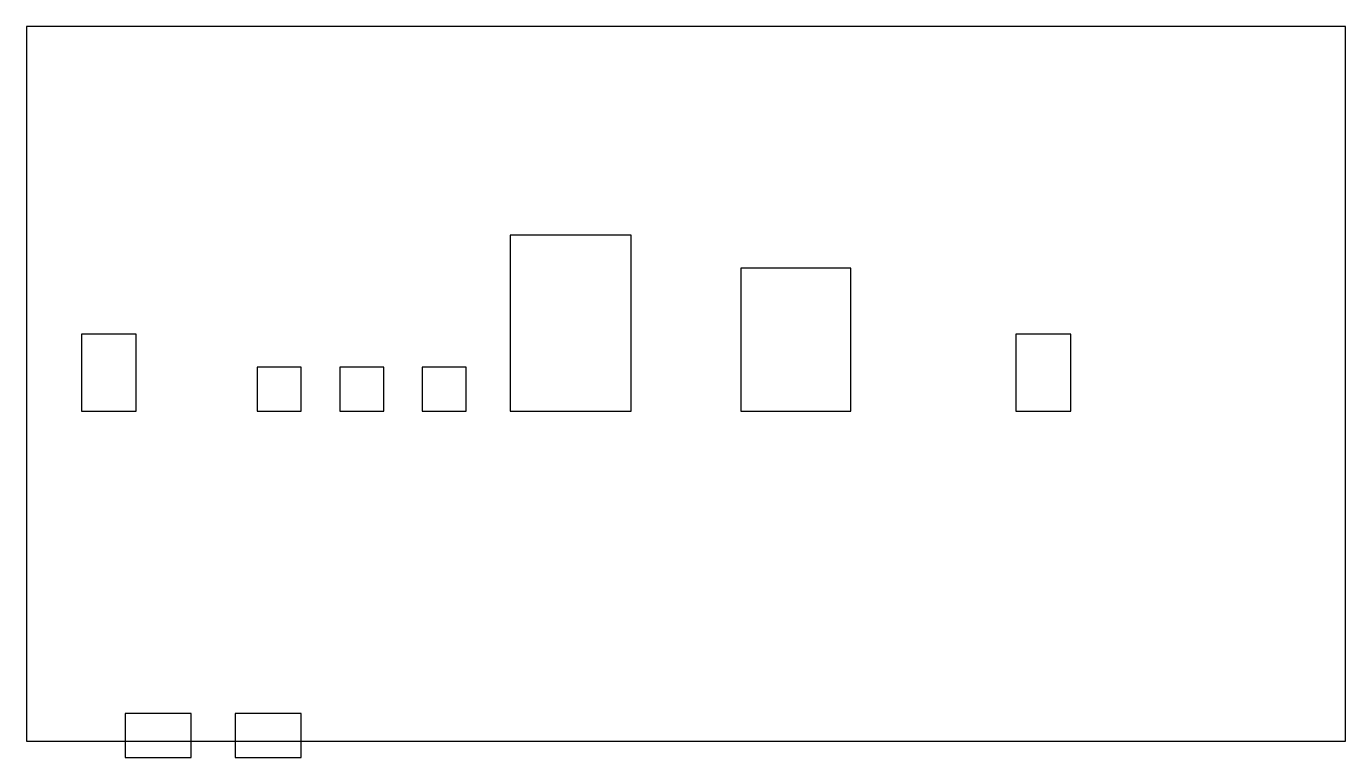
# Model space of a CAD drawing. Header units: millimetres. Extents: x 0 to 24000, y -300 to 13000.
import ezdxf

# ---------------------------------------------------------------- set-up
doc = ezdxf.new("R2010")
doc.units = ezdxf.units.MM

# ---------------------------------------------------------------- blocks, each defined once
blk = doc.blocks.new('ROBOT-01')
at = {"layer": 'EQUIP'}
blk.add_lwpolyline([(0, 0), (800, 0), (800, 800), (0, 800)], close=True, dxfattribs=at)
blk = doc.blocks.new('ROBOT-02')
at = {"layer": 'EQUIP'}
blk.add_lwpolyline([(0, 0), (800, 0), (800, 800), (0, 800)], close=True, dxfattribs=at)
blk = doc.blocks.new('ROBOT-03')
at = {"layer": 'EQUIP'}
blk.add_lwpolyline([(0, 0), (800, 0), (800, 800), (0, 800)], close=True, dxfattribs=at)
blk = doc.blocks.new('MACHINE-1')
at = {"layer": 'EQUIP'}
blk.add_lwpolyline([(0, 0), (3200, 0), (3200, 2200), (0, 2200)], close=True, dxfattribs=at)
blk = doc.blocks.new('MACHINE-2')
at = {"layer": 'EQUIP'}
blk.add_lwpolyline([(0, 0), (2600, 0), (2600, 2000), (0, 2000)], close=True, dxfattribs=at)
blk = doc.blocks.new('LOAD-FIXTURE')
at = {"layer": 'EQUIP'}
blk.add_lwpolyline([(0, 0), (1400, 0), (1400, 1000), (0, 1000)], close=True, dxfattribs=at)
blk = doc.blocks.new('UNLOAD-FIXTURE')
at = {"layer": 'EQUIP'}
blk.add_lwpolyline([(0, 0), (1400, 0), (1400, 1000), (0, 1000)], close=True, dxfattribs=at)
blk = doc.blocks.new('TROLLEY-01')
at = {"layer": 'EQUIP'}
blk.add_lwpolyline([(0, 0), (1200, 0), (1200, 800), (0, 800)], close=True, dxfattribs=at)
blk = doc.blocks.new('TROLLEY-02')
at = {"layer": 'EQUIP'}
blk.add_lwpolyline([(0, 0), (1200, 0), (1200, 800), (0, 800)], close=True, dxfattribs=at)

msp = doc.modelspace()

# ---------------------------------------------------------------- linework, layer by layer
at = {"layer": 'WPE-HALL'}
msp.add_lwpolyline([(0, 0), (24000, 0), (24000, 13000), (0, 13000)], close=True, dxfattribs=at)

# ---------------------------------------------------------------- block references
at = {"layer": 'EQUIP'}
for name, p, rotation in [('MACHINE-1', (11000, 6000), 90), ('MACHINE-2', (15000, 6000), 90), ('LOAD-FIXTURE', (2000, 6000), 90), ('UNLOAD-FIXTURE', (19000, 6000), 90), ('ROBOT-01', (5000, 6000), 90), ('ROBOT-02', (6500, 6000), 90), ('ROBOT-03', (8000, 6000), 90), ('TROLLEY-01', (3000, 500), 180), ('TROLLEY-02', (5000, 500), 180)]:
    msp.add_blockref(name, p, dxfattribs=dict(at, rotation=rotation))

doc.saveas('drawing.dxf')
